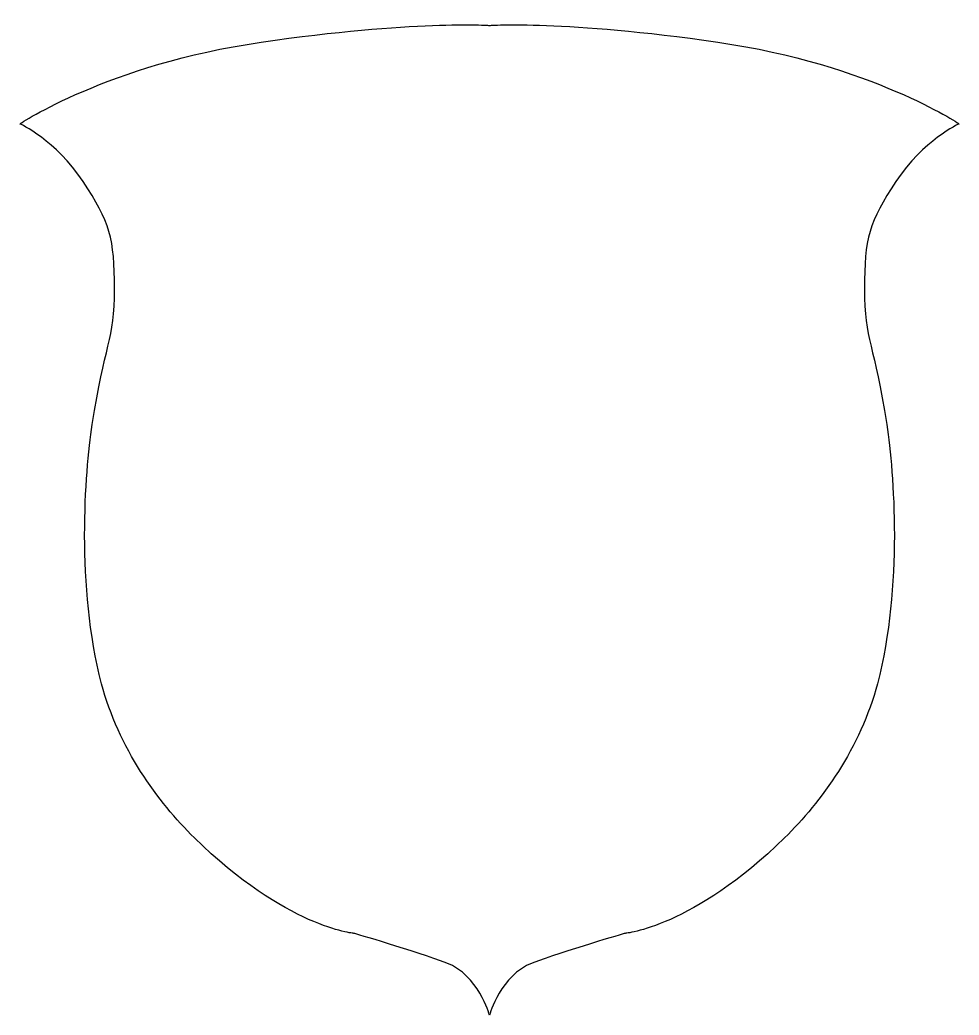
# Model space of a CAD drawing. Header units: centimetres. Extents: x -8.4 to 8.4, y -8.9 to 8.9.
import ezdxf

# ---------------------------------------------------------------- set-up
doc = ezdxf.new("R2010")
doc.units = ezdxf.units.CM
doc.header["$MEASUREMENT"] = 0
doc.layers.add('Camada 1', color=7, linetype='Continuous')

msp = doc.modelspace()

# ---------------------------------------------------------------- linework, layer by layer
at = {"layer": 'Camada 1'}
msp.add_open_spline([(4.08231, 8.54112), (1.34773, 8.9389), (0.00418, 8.84031), (0, 8.84005), (0, 8.84005), (-0.00445, 8.84031), (-1.34826, 8.9389), (-4.08257, 8.54112), (-4.08257, 8.54112), (-6.82056, 8.14308), (-8.39729, 7.08099), (-8.39729, 7.08099), (-8.39729, 7.08099), (-8.39729, 7.08099), (-7.75017, 6.78233), (-7.26866, 6.052), (-7.26866, 6.052), (-6.78767, 5.32164), (-6.70446, 5.0397), (-6.70446, 4.12679), (-6.70446, 4.12679), (-6.70472, 3.21387), (-6.88678, 3.13143), (-7.10329, 1.70363), (-7.10329, 1.70363), (-7.23317, 0.84289), (-7.39203, -1.182), (-6.9366, -2.92645), (-6.9366, -2.92645), (-6.63691, -4.07334), (-5.92899, -5.04232), (-5.27745, -5.68111), (-5.27745, -5.68111), (-3.63444, -7.29073), (-2.42289, -7.39061), (-2.42289, -7.39061), (-2.42289, -7.39061), (-2.42289, -7.39061), (-1.32738, -7.7057), (-0.76295, -7.92142), (-0.76295, -7.92142), (-0.20476, -8.13504), (-0.00444, -8.83511), (0, -8.84947), (0, -8.84947), (0, -8.84947), (0, -8.85103), (0, -8.85103), (0, -8.85103), (0, -8.85103), (0, -8.8505), (0, -8.85), (0, -8.85), (0, -8.85053), (0, -8.85103), (0, -8.85103), (0, -8.85103), (0, -8.85103), (0, -8.84947), (0, -8.84947), (0, -8.84947), (0.00418, -8.8351), (0.20473, -8.13504), (0.76319, -7.92142), (0.76319, -7.92142), (1.32739, -7.70573), (2.42289, -7.39061), (2.42289, -7.39061), (2.42289, -7.39061), (2.42289, -7.39061), (3.63421, -7.29073), (5.27695, -5.68111), (5.27695, -5.68111), (5.92878, -5.0423), (6.63693, -4.07332), (6.93665, -2.92645), (6.93665, -2.92645), (7.39179, -1.18197), (7.23322, 0.84288), (7.10278, 1.70363), (7.10278, 1.70363), (6.88654, 3.13143), (6.70474, 3.21387), (6.70448, 4.12679), (6.70448, 4.12679), (6.70448, 5.03971), (6.78743, 5.32167), (7.26839, 6.052), (7.26839, 6.052), (7.74967, 6.78233), (8.39729, 7.08099), (8.39729, 7.08099), (8.39729, 7.08099), (8.39729, 7.08099), (6.82083, 8.14308), (4.08231, 8.54112)], degree=3, knots=[0, 0, 0, 0, 0.04, 0.04, 0.04, 0.04, 0.08, 0.08, 0.08, 0.08, 0.12, 0.12, 0.12, 0.12, 0.16, 0.16, 0.16, 0.16, 0.2, 0.2, 0.2, 0.2, 0.24, 0.24, 0.24, 0.24, 0.28, 0.28, 0.28, 0.28, 0.32, 0.32, 0.32, 0.32, 0.36, 0.36, 0.36, 0.36, 0.4, 0.4, 0.4, 0.4, 0.44, 0.44, 0.44, 0.44, 0.48, 0.48, 0.48, 0.48, 0.52, 0.52, 0.52, 0.52, 0.56, 0.56, 0.56, 0.56, 0.6, 0.6, 0.6, 0.6, 0.64, 0.64, 0.64, 0.64, 0.68, 0.68, 0.68, 0.68, 0.72, 0.72, 0.72, 0.72, 0.76, 0.76, 0.76, 0.76, 0.8, 0.8, 0.8, 0.8, 0.84, 0.84, 0.84, 0.84, 0.88, 0.88, 0.88, 0.88, 0.92, 0.92, 0.92, 0.92, 1, 1, 1, 1], dxfattribs=at)

doc.saveas('drawing.dxf')
